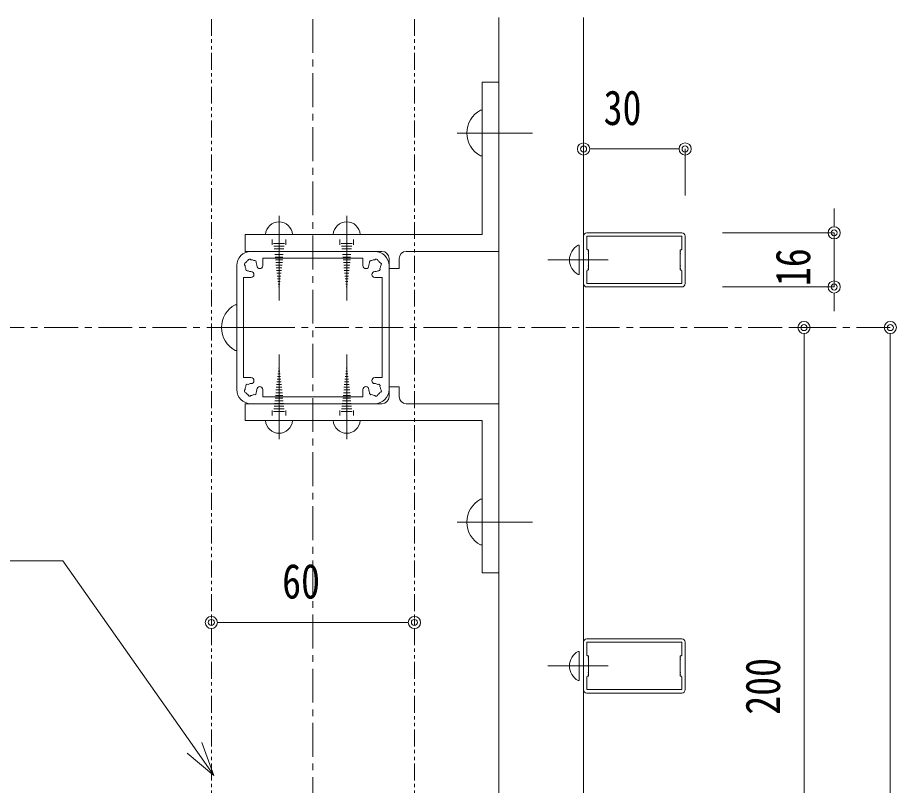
# Model space of a CAD drawing. Units: millimetres, scale not verified. Extents: x -1682 to 1682, y -1188 to 1188.
# Drawn here: x 554.7 to 814.4, y 501 to 728 of the extents above; entities that cross this region are included whole.
import ezdxf
from ezdxf.enums import TextEntityAlignment as Align

# ---------------------------------------------------------------- set-up
doc = ezdxf.new("R2010")
doc.units = ezdxf.units.MM
doc.header["$LTSCALE"] = 8
doc.linetypes.add('USER1', pattern=[2, 1.25, -0.25, 0.25, -0.25])
doc.linetypes.add('USER2', pattern=[1.25, 0.625, -0.125, 0.125, -0.125, 0.125, -0.125])
for name, color, linetype, lineweight in [('0-0_0', 7, 'Continuous', 18), ('0-6_2躯体線', 4, 'Continuous', 18), ('0-7_3中心線', 2, 'USER1', 18), ('0-8_41_U+FF71_U+FF99_U+FF90', 6, 'Continuous', 18), ('0-9_1手摺寸法', 3, 'Continuous', 18), ('0-A_42_U+FF71_U+FF99_U+FF90部品', 6, 'Continuous', 18), ('0-C_4アルミ', 6, 'Continuous', 18)]:
    doc.layers.add(name, color=color, linetype=linetype, lineweight=lineweight)
doc.styles.add('ＭＳ ゴシック', font='')
doc.styles.get('ＭＳ ゴシック').set_extended_font_data('MS Gothic')

msp = doc.modelspace()

# ---------------------------------------------------------------- linework, layer by layer
at = {"layer": '0-0_0'}
for p, q in [((723.76, 689.125), (725.56, 689.125)), ((750.16, 689.125), (748.36, 689.125)), ((796.007, 666.145), (796.007, 667.945)), ((796.007, 646.545), (796.007, 644.745)), ((787.1, 634.545), (787.1, 632.745)), ((812.605, 634.545), (812.605, 632.745)), ((613.76, 549.197), (615.56, 549.197)), ((670.16, 549.197), (668.36, 549.197)), ((612.718, 503.981), (606.963, 512.159))]:
    msp.add_line(p, q, dxfattribs=at)
for points in [[(606.963, 512.159), (568.094, 567.393), (435.989, 567.393)], [(609.154, 513.701), (612.718, 503.981), (604.772, 510.617)]]:
    msp.add_lwpolyline(points, dxfattribs=at)
for centre, radius in [((721.96, 689.125), 1.8), ((751.96, 689.125), 1.8), ((721.96, 689.125), 0.9), ((751.96, 689.125), 0.9), ((796.007, 664.345), 1.8), ((796.007, 664.345), 0.9), ((796.007, 648.345), 1.8), ((796.007, 648.345), 0.9), ((787.1, 636.345), 1.8), ((787.1, 636.345), 0.9), ((812.605, 636.345), 1.8), ((812.605, 636.345), 0.9), ((611.96, 549.197), 1.8), ((671.96, 549.197), 1.8), ((611.96, 549.197), 0.9), ((671.96, 549.197), 0.9)]:
    msp.add_circle(centre, radius, dxfattribs=at)
at = {"layer": '0-6_2躯体線'}
for p, q in [((691.46, 700.595), (691.96, 700.595)), ((691.96, 700.595), (691.96, 687.095)), ((706.901, 693.845), (684.644, 693.845)), ((691.46, 687.095), (691.96, 687.095)), ((629.96, 660.845), (629.96, 662.345)), ((631.96, 663.845), (631.96, 644.301)), ((633.96, 660.845), (633.96, 662.345)), ((649.96, 660.845), (649.96, 662.345)), ((651.96, 663.845), (651.96, 644.301)), ((653.96, 660.845), (653.96, 662.345)), ((630.342, 661.183), (633.578, 661.183)), ((630.432, 660.383), (633.488, 660.383)), ((650.342, 661.183), (653.578, 661.183)), ((650.432, 660.383), (653.488, 660.383)), ((720.34, 660.665), (720.66, 660.665)), ((720.66, 660.665), (720.66, 652.025)), ((630.522, 659.583), (633.399, 659.583)), ((630.612, 658.783), (633.309, 658.783)), ((630.702, 657.983), (633.219, 657.983)), ((630.792, 657.183), (633.129, 657.183)), ((650.522, 659.583), (653.399, 659.583)), ((650.612, 658.783), (653.309, 658.783)), ((650.702, 657.983), (653.219, 657.983)), ((650.792, 657.183), (653.129, 657.183)), ((630.882, 656.383), (633.039, 656.383)), ((630.972, 655.583), (632.949, 655.583)), ((631.061, 654.783), (632.859, 654.783)), ((650.882, 656.383), (653.039, 656.383)), ((650.972, 655.583), (652.949, 655.583)), ((651.061, 654.783), (652.859, 654.783)), ((711.408, 656.345), (729.213, 656.345)), ((631.151, 653.983), (632.769, 653.983)), ((631.241, 653.183), (632.679, 653.183)), ((631.331, 652.383), (632.59, 652.383)), ((651.151, 653.983), (652.769, 653.983)), ((651.241, 653.183), (652.679, 653.183)), ((651.331, 652.383), (652.59, 652.383)), ((720.34, 652.025), (720.66, 652.025)), ((631.421, 651.583), (632.5, 651.583)), ((631.511, 650.783), (632.41, 650.783)), ((631.601, 649.983), (632.32, 649.983)), ((651.421, 651.583), (652.5, 651.583)), ((651.511, 650.783), (652.41, 650.783)), ((651.601, 649.983), (652.32, 649.983)), ((631.691, 649.183), (632.23, 649.183)), ((631.781, 648.383), (632.14, 648.383)), ((631.87, 647.583), (632.05, 647.583)), ((651.691, 649.183), (652.23, 649.183)), ((651.781, 648.383), (652.14, 648.383)), ((651.87, 647.583), (652.05, 647.583)), ((618.96, 643.095), (619.46, 643.095)), ((619.46, 643.095), (619.46, 629.595)), ((634.401, 636.345), (612.144, 636.345)), ((618.96, 629.595), (619.46, 629.595)), ((631.96, 608.845), (631.96, 628.39)), ((651.96, 608.845), (651.96, 628.39)), ((631.691, 623.508), (632.23, 623.508)), ((631.781, 624.308), (632.14, 624.308)), ((631.87, 625.108), (632.05, 625.108)), ((651.691, 623.508), (652.23, 623.508)), ((651.781, 624.308), (652.14, 624.308)), ((651.87, 625.108), (652.05, 625.108)), ((631.421, 621.108), (632.5, 621.108)), ((631.511, 621.908), (632.41, 621.908)), ((631.601, 622.708), (632.32, 622.708)), ((651.421, 621.108), (652.5, 621.108)), ((651.511, 621.908), (652.41, 621.908)), ((651.601, 622.708), (652.32, 622.708)), ((631.151, 618.708), (632.769, 618.708)), ((631.241, 619.508), (632.679, 619.508)), ((631.331, 620.308), (632.59, 620.308)), ((651.151, 618.708), (652.769, 618.708)), ((651.241, 619.508), (652.679, 619.508)), ((651.331, 620.308), (652.59, 620.308)), ((630.792, 615.508), (633.129, 615.508)), ((630.882, 616.308), (633.039, 616.308)), ((630.972, 617.108), (632.949, 617.108)), ((631.061, 617.908), (632.859, 617.908)), ((650.792, 615.508), (653.129, 615.508)), ((650.882, 616.308), (653.039, 616.308)), ((650.972, 617.108), (652.949, 617.108)), ((651.061, 617.908), (652.859, 617.908)), ((630.522, 613.108), (633.399, 613.108)), ((630.612, 613.908), (633.309, 613.908)), ((630.702, 614.708), (633.219, 614.708)), ((650.522, 613.108), (653.399, 613.108)), ((650.612, 613.908), (653.309, 613.908)), ((650.702, 614.708), (653.219, 614.708)), ((629.96, 611.845), (629.96, 610.345)), ((630.342, 611.508), (633.578, 611.508)), ((630.432, 612.308), (633.488, 612.308)), ((633.96, 611.845), (633.96, 610.345)), ((649.96, 611.845), (649.96, 610.345)), ((650.342, 611.508), (653.578, 611.508)), ((650.432, 612.308), (653.488, 612.308)), ((653.96, 611.845), (653.96, 610.345)), ((691.46, 585.595), (691.96, 585.595)), ((691.96, 572.095), (691.96, 585.595)), ((706.901, 578.845), (684.644, 578.845)), ((691.46, 572.095), (691.96, 572.095)), ((720.34, 540.665), (720.66, 540.665)), ((720.66, 540.665), (720.66, 532.025)), ((711.408, 536.345), (729.213, 536.345)), ((720.34, 532.025), (720.66, 532.025))]:
    msp.add_line(p, q, dxfattribs=at)
for centre, radius, start, end in [((695.156, 693.845), 7.695, 118.69866, 241.30134), ((631.96, 663.577), 4.009, 3.8385, 176.1615), ((651.96, 663.577), 4.009, 3.8385, 176.1615), ((722.705, 656.345), 4.925, 118.69866, 241.30134), ((622.656, 636.345), 7.695, 118.69866, 241.30134), ((631.96, 609.114), 4.009, 183.8385, 356.1615), ((651.96, 609.114), 4.009, 183.8385, 356.1615), ((695.156, 578.845), 7.695, 118.69866, 241.30134), ((722.705, 536.345), 4.925, 118.69866, 241.30134)]:
    msp.add_arc(centre, radius, start, end, dxfattribs=at)
at = {"layer": '0-7_3中心線', "linetype": 'USER2'}
for p, q in [((611.96, 727.527), (611.96, 480.488)), ((671.96, 727.527), (671.96, 420.488))]:
    msp.add_line(p, q, dxfattribs=at)
at = {"layer": '0-7_3中心線'}
for p, q in [((641.96, 727.527), (641.96, 268.882)), ((812.605, 636.345), (532.244, 636.345))]:
    msp.add_line(p, q, dxfattribs=at)
at = {"layer": '0-8_41_U+FF71_U+FF99_U+FF90'}
for p, q in [((721.96, 663.345), (721.96, 649.345)), ((750.96, 664.345), (722.96, 664.345)), ((750.96, 663.345), (722.96, 663.345)), ((722.96, 663.345), (722.96, 659.545)), ((750.96, 663.345), (750.96, 659.545)), ((751.96, 663.345), (751.96, 649.345)), ((621.96, 658.845), (662.37, 658.845)), ((723.16, 659.345), (723.26, 659.345)), ((723.434, 659.045), (723.376, 658.945)), ((723.376, 658.745), (723.434, 658.645)), ((723.376, 658.345), (723.434, 658.445)), ((723.46, 657.999), (723.376, 658.145)), ((723.46, 654.692), (723.46, 657.999)), ((750.46, 657.999), (750.545, 658.145)), ((750.46, 654.692), (750.46, 657.999)), ((750.487, 659.045), (750.545, 658.945)), ((750.545, 658.745), (750.487, 658.645)), ((750.545, 658.345), (750.487, 658.445)), ((750.76, 659.345), (750.66, 659.345)), ((723.46, 654.692), (723.376, 654.545)), ((723.46, 654.692), (723.46, 656.345)), ((750.46, 654.692), (750.46, 656.345)), ((750.46, 654.692), (750.545, 654.545)), ((722.96, 649.345), (722.96, 653.145)), ((723.16, 653.345), (723.26, 653.345)), ((723.376, 654.345), (723.434, 654.245)), ((723.376, 653.945), (723.434, 654.045)), ((723.434, 653.645), (723.376, 653.745)), ((750.545, 654.345), (750.487, 654.245)), ((750.545, 653.945), (750.487, 654.045)), ((750.487, 653.645), (750.545, 653.745)), ((750.76, 653.345), (750.66, 653.345)), ((750.96, 649.345), (750.96, 653.145)), ((750.96, 649.345), (722.96, 649.345)), ((750.96, 648.345), (722.96, 648.345)), ((621.96, 613.845), (662.37, 613.845)), ((721.96, 543.345), (721.96, 529.345)), ((750.96, 544.345), (722.96, 544.345)), ((750.96, 543.345), (722.96, 543.345)), ((722.96, 543.345), (722.96, 539.545)), ((750.96, 543.345), (750.96, 539.545)), ((751.96, 543.345), (751.96, 529.345)), ((723.16, 539.345), (723.26, 539.345)), ((723.434, 539.045), (723.376, 538.945)), ((723.376, 538.745), (723.434, 538.645)), ((723.376, 538.345), (723.434, 538.445)), ((723.46, 537.999), (723.376, 538.145)), ((723.46, 534.692), (723.46, 537.999)), ((750.46, 537.999), (750.545, 538.145)), ((750.46, 534.692), (750.46, 537.999)), ((750.487, 539.045), (750.545, 538.945)), ((750.545, 538.745), (750.487, 538.645)), ((750.545, 538.345), (750.487, 538.445)), ((750.76, 539.345), (750.66, 539.345)), ((723.46, 534.692), (723.46, 536.345)), ((750.46, 534.692), (750.46, 536.345)), ((722.96, 529.345), (722.96, 533.145)), ((723.16, 533.345), (723.26, 533.345)), ((723.46, 534.692), (723.376, 534.545)), ((723.376, 534.345), (723.434, 534.245)), ((723.376, 533.945), (723.434, 534.045)), ((723.434, 533.645), (723.376, 533.745)), ((750.46, 534.692), (750.545, 534.545)), ((750.545, 534.345), (750.487, 534.245)), ((750.545, 533.945), (750.487, 534.045)), ((750.487, 533.645), (750.545, 533.745)), ((750.76, 533.345), (750.66, 533.345)), ((750.96, 529.345), (750.96, 533.145)), ((750.96, 529.345), (722.96, 529.345)), ((750.96, 528.345), (722.96, 528.345))]:
    msp.add_line(p, q, dxfattribs=at)
for points in [[(669.551, 658.845), (696.96, 658.845), (696.96, 708.845)], [(664.46, 656.755), (664.46, 653.845), (667.46, 653.845), (667.46, 656.755)], [(664.46, 615.936), (664.46, 618.845), (667.46, 618.845), (667.46, 615.936)], [(669.551, 613.845), (696.96, 613.845), (696.96, 563.845)]]:
    msp.add_lwpolyline(points, dxfattribs=at)
for centre, radius, start, end in [((722.96, 663.345), 1, 90, 180), ((750.96, 663.345), 1, 360, 90), ((662.37, 656.755), 2.091, 0, 90), ((669.551, 656.755), 2.091, 90, 180), ((723.16, 659.545), 0.2, 180, 270), ((723.26, 659.145), 0.2, 330, 90), ((723.549, 658.845), 0.2, 150, 210), ((723.549, 658.245), 0.2, 150, 210), ((723.26, 658.545), 0.2, 330, 30), ((750.66, 659.145), 0.2, 90, 210), ((750.66, 658.545), 0.2, 150, 210), ((750.372, 658.845), 0.2, 330, 30), ((750.372, 658.245), 0.2, 330, 30), ((750.76, 659.545), 0.2, 270, 360), ((723.549, 654.445), 0.2, 150, 210), ((750.372, 654.445), 0.2, 330, 30), ((723.16, 653.145), 0.2, 90, 180), ((723.26, 653.545), 0.2, 270, 30), ((723.549, 653.845), 0.2, 150, 210), ((723.26, 654.145), 0.2, 330, 30), ((750.66, 654.145), 0.2, 150, 210), ((750.66, 653.545), 0.2, 150, 270), ((750.372, 653.845), 0.2, 330, 30), ((750.76, 653.145), 0.2, 0, 90), ((722.96, 649.345), 1, 180, 270), ((750.96, 649.345), 1, 270, 360), ((662.37, 615.936), 2.091, 270, 0), ((669.551, 615.936), 2.091, 180, 270), ((722.96, 543.345), 1, 90, 180), ((750.96, 543.345), 1, 360, 90), ((723.16, 539.545), 0.2, 180, 270), ((723.26, 539.145), 0.2, 330, 90), ((723.549, 538.845), 0.2, 150, 210), ((723.549, 538.245), 0.2, 150, 210), ((723.26, 538.545), 0.2, 330, 30), ((750.66, 539.145), 0.2, 90, 210), ((750.66, 538.545), 0.2, 150, 210), ((750.372, 538.845), 0.2, 330, 30), ((750.372, 538.245), 0.2, 330, 30), ((750.76, 539.545), 0.2, 270, 360), ((723.16, 533.145), 0.2, 90, 180), ((723.26, 533.545), 0.2, 270, 30), ((723.549, 534.445), 0.2, 150, 210), ((723.549, 533.845), 0.2, 150, 210), ((723.26, 534.145), 0.2, 330, 30), ((750.66, 534.145), 0.2, 150, 210), ((750.66, 533.545), 0.2, 150, 270), ((750.372, 534.445), 0.2, 330, 30), ((750.372, 533.845), 0.2, 330, 30), ((750.76, 533.145), 0.2, 0, 90), ((722.96, 529.345), 1, 180, 270), ((750.96, 529.345), 1, 270, 360)]:
    msp.add_arc(centre, radius, start, end, dxfattribs=at)
at = {"layer": '0-9_1手摺寸法'}
for p, q in [((696.96, 381.345), (696.96, 727.955)), ((721.96, 356.345), (721.96, 727.955)), ((721.96, 674.845), (721.96, 689.125)), ((748.36, 689.125), (725.56, 689.125)), ((751.96, 675.345), (751.96, 689.125)), ((796.007, 667.945), (796.007, 671.545)), ((762.96, 664.345), (796.007, 664.345)), ((796.007, 664.345), (796.007, 648.345)), ((762.96, 648.345), (796.007, 648.345)), ((796.007, 644.745), (796.007, 641.145)), ((784.083, 636.345), (787.1, 636.345)), ((808.083, 636.345), (812.605, 636.345)), ((787.1, 632.745), (787.1, 439.945)), ((812.605, 632.745), (812.605, 359.945)), ((611.96, 550.412), (611.96, 549.197)), ((615.56, 549.197), (668.36, 549.197)), ((671.96, 550.412), (671.96, 549.197))]:
    msp.add_line(p, q, dxfattribs=at)
at = {"layer": '0-A_42_U+FF71_U+FF99_U+FF90部品'}
for p, q in [((623.66, 658.845), (660.26, 658.845)), ((623.66, 658.845), (660.26, 658.845)), ((619.46, 654.645), (619.46, 618.045)), ((619.46, 618.045), (619.46, 654.645)), ((627.16, 654.645), (627.16, 656.845)), ((627.16, 656.845), (656.76, 656.845)), ((627.16, 656.845), (656.76, 656.845)), ((627.16, 654.645), (627.16, 656.845)), ((656.76, 654.645), (656.76, 656.845)), ((656.76, 654.645), (656.76, 656.845)), ((664.46, 654.645), (664.46, 618.045)), ((664.46, 618.045), (664.46, 654.645)), ((621.46, 651.145), (621.46, 621.545)), ((621.46, 651.145), (623.66, 651.145)), ((621.46, 621.545), (621.46, 651.145)), ((621.46, 651.145), (623.66, 651.145)), ((662.46, 651.145), (660.26, 651.145)), ((662.46, 651.145), (660.26, 651.145)), ((662.46, 651.145), (662.46, 621.545)), ((662.46, 621.545), (662.46, 651.145)), ((621.46, 621.545), (623.66, 621.545)), ((621.46, 621.545), (623.66, 621.545)), ((662.46, 621.545), (660.26, 621.545)), ((662.46, 621.545), (660.26, 621.545)), ((627.16, 618.045), (627.16, 615.845)), ((627.16, 618.045), (627.16, 615.845)), ((627.16, 615.845), (656.76, 615.845)), ((627.16, 615.845), (656.76, 615.845)), ((656.76, 618.045), (656.76, 615.845)), ((656.76, 618.045), (656.76, 615.845)), ((623.66, 613.845), (660.26, 613.845)), ((623.66, 613.845), (660.26, 613.845))]:
    msp.add_line(p, q, dxfattribs=at)
for centre, radius, start, end in [((623.66, 654.645), 4.2, 90, 180), ((623.66, 654.645), 4.2, 90, 180), ((660.26, 654.645), 4.2, 360, 90), ((660.26, 654.645), 4.2, 0, 90), ((622.211, 655.034), 0.5, 165, 232.97569), ((622.211, 655.034), 0.5, 165, 232.97569), ((622.211, 655.034), 0.5, 97.02431, 165), ((622.211, 655.034), 0.5, 97.02431, 165), ((623.66, 654.645), 1.75, 180.35889, 195), ((623.66, 654.645), 1.75, 180.35889, 195), ((623.66, 654.645), 1.75, 135, 149.64111), ((623.66, 654.645), 1.75, 135, 149.64111), ((623.66, 654.645), 1.75, 120.35889, 135), ((623.66, 654.645), 1.75, 120.35889, 135), ((623.272, 656.094), 0.5, 105, 172.97569), ((623.272, 656.094), 0.5, 105, 172.97569), ((623.272, 656.094), 0.5, 37.02431, 105), ((623.272, 656.094), 0.5, 37.02431, 105), ((623.66, 654.645), 1.75, 75, 89.64111), ((623.66, 654.645), 1.75, 75, 89.64111), ((623.66, 654.645), 1.75, 60.35889, 75), ((623.66, 654.645), 1.75, 60.35889, 75), ((624.721, 655.706), 0.5, 45, 112.97569), ((624.721, 655.706), 0.5, 45, 112.97569), ((624.721, 655.706), 0.5, 337.02431, 45), ((624.721, 655.706), 0.5, 337.02431, 45), ((623.66, 654.645), 1.75, 15, 29.64111), ((623.66, 654.645), 1.75, 15, 29.64111), ((623.66, 654.645), 1.75, 0, 15), ((623.66, 654.645), 1.75, 0, 15), ((626.285, 654.645), 0.875, 180, 0), ((626.285, 654.645), 0.875, 180, 0), ((657.635, 654.645), 0.875, 180, 360), ((657.635, 654.645), 0.875, 180, 0), ((660.26, 654.645), 1.75, 165, 180), ((660.26, 654.645), 1.75, 165, 180), ((660.26, 654.645), 1.75, 150.35889, 165), ((660.26, 654.645), 1.75, 150.35889, 165), ((659.2, 655.706), 0.5, 135, 202.97569), ((659.2, 655.706), 0.5, 135, 202.97569), ((659.2, 655.706), 0.5, 67.02431, 135), ((659.2, 655.706), 0.5, 67.02431, 135), ((660.26, 654.645), 1.75, 105, 119.64111), ((660.26, 654.645), 1.75, 105, 119.64111), ((660.26, 654.645), 1.75, 90.35889, 105), ((660.26, 654.645), 1.75, 90.35889, 105), ((660.649, 656.094), 0.5, 75, 142.97569), ((660.649, 656.094), 0.5, 75, 142.97569), ((660.649, 656.094), 0.5, 7.02431, 75), ((660.649, 656.094), 0.5, 7.02431, 75), ((660.26, 654.645), 1.75, 45, 59.64111), ((660.26, 654.645), 1.75, 45, 59.64111), ((660.26, 654.645), 1.75, 30.35889, 45), ((660.26, 654.645), 1.75, 30.35889, 45), ((661.709, 655.034), 0.5, 15, 82.97569), ((661.709, 655.034), 0.5, 15, 82.97569), ((660.26, 654.645), 1.75, 345, 359.64111), ((660.26, 654.645), 1.75, 345, 359.64111), ((661.709, 655.034), 0.5, 307.02431, 15), ((661.709, 655.034), 0.5, 307.02431, 15), ((623.66, 654.645), 1.75, 195, 209.64111), ((623.66, 654.645), 1.75, 195, 209.64111), ((622.6, 653.585), 0.5, 157.02431, 225), ((622.6, 653.585), 0.5, 157.02431, 225), ((622.6, 653.585), 0.5, 225, 292.97569), ((622.6, 653.585), 0.5, 225, 292.97569), ((623.66, 654.645), 1.75, 240.35889, 255), ((623.66, 654.645), 1.75, 240.35889, 255), ((623.66, 654.645), 1.75, 255, 269.64111), ((623.66, 654.645), 1.75, 255, 269.64111), ((623.66, 652.02), 0.875, 270, 90), ((623.66, 652.02), 0.875, 270, 90), ((660.26, 652.02), 0.875, 90, 270), ((660.26, 652.02), 0.875, 90, 270), ((660.26, 654.645), 1.75, 270.35889, 285), ((660.26, 654.645), 1.75, 270.35889, 285), ((660.26, 654.645), 1.75, 285, 299.64111), ((660.26, 654.645), 1.75, 285, 299.64111), ((661.321, 653.585), 0.5, 247.02431, 315), ((661.321, 653.585), 0.5, 247.02431, 315), ((661.321, 653.585), 0.5, 315, 22.97569), ((661.321, 653.585), 0.5, 315, 22.97569), ((660.26, 654.645), 1.75, 330.35889, 345), ((660.26, 654.645), 1.75, 330.35889, 345), ((623.66, 620.67), 0.875, 270, 90), ((623.66, 620.67), 0.875, 270, 90), ((660.26, 620.67), 0.875, 90, 270), ((660.26, 620.67), 0.875, 90, 270), ((623.66, 618.045), 1.75, 165, 179.64111), ((623.66, 618.045), 1.75, 165, 179.64111), ((623.66, 618.045), 1.75, 150.35889, 165), ((623.66, 618.045), 1.75, 150.35889, 165), ((622.6, 619.106), 0.5, 135, 202.97569), ((622.6, 619.106), 0.5, 135, 202.97569), ((622.6, 619.106), 0.5, 67.02431, 135), ((622.6, 619.106), 0.5, 67.02431, 135), ((623.66, 618.045), 1.75, 105, 119.64111), ((623.66, 618.045), 1.75, 105, 119.64111), ((623.66, 618.045), 1.75, 90.35889, 105), ((623.66, 618.045), 1.75, 90.35889, 105), ((626.285, 618.045), 0.875, 0, 180), ((626.285, 618.045), 0.875, 0, 180), ((657.635, 618.045), 0.875, 360, 180), ((657.635, 618.045), 0.875, 0, 180), ((660.26, 618.045), 1.75, 75, 89.64111), ((660.26, 618.045), 1.75, 75, 89.64111), ((660.26, 618.045), 1.75, 60.35889, 75), ((660.26, 618.045), 1.75, 60.35889, 75), ((661.321, 619.106), 0.5, 45, 112.97569), ((661.321, 619.106), 0.5, 45, 112.97569), ((661.321, 619.106), 0.5, 337.02431, 45), ((661.321, 619.106), 0.5, 337.02431, 45), ((660.26, 618.045), 1.75, 15, 29.64111), ((660.26, 618.045), 1.75, 15, 29.64111), ((660.26, 618.045), 1.75, 0.35889, 15), ((660.26, 618.045), 1.75, 0.35889, 15), ((623.66, 618.045), 4.2, 180, 270), ((623.66, 618.045), 4.2, 180, 270), ((622.211, 617.657), 0.5, 127.02431, 195), ((622.211, 617.657), 0.5, 127.02431, 195), ((622.211, 617.657), 0.5, 195, 262.97569), ((622.211, 617.657), 0.5, 195, 262.97569), ((623.66, 618.045), 1.75, 210.35889, 225), ((623.66, 618.045), 1.75, 210.35889, 225), ((623.66, 618.045), 1.75, 225, 239.64111), ((623.66, 618.045), 1.75, 225, 239.64111), ((623.272, 616.596), 0.5, 187.02431, 255), ((623.272, 616.596), 0.5, 187.02431, 255), ((623.272, 616.596), 0.5, 255, 322.97569), ((623.272, 616.596), 0.5, 255, 322.97569), ((623.66, 618.045), 1.75, 270.35889, 285), ((623.66, 618.045), 1.75, 270.35889, 285), ((623.66, 618.045), 1.75, 285, 299.64111), ((623.66, 618.045), 1.75, 285, 299.64111), ((624.721, 616.985), 0.5, 247.02431, 315), ((624.721, 616.985), 0.5, 247.02431, 315), ((624.721, 616.985), 0.5, 315, 22.97569), ((624.721, 616.985), 0.5, 315, 22.97569), ((623.66, 618.045), 1.75, 330.35889, 345), ((623.66, 618.045), 1.75, 330.35889, 345), ((623.66, 618.045), 1.75, 345, 0), ((623.66, 618.045), 1.75, 345, 0), ((660.26, 618.045), 1.75, 180, 195), ((660.26, 618.045), 1.75, 180, 195), ((660.26, 618.045), 1.75, 195, 209.64111), ((660.26, 618.045), 1.75, 195, 209.64111), ((659.2, 616.985), 0.5, 157.02431, 225), ((659.2, 616.985), 0.5, 157.02431, 225), ((659.2, 616.985), 0.5, 225, 292.97569), ((659.2, 616.985), 0.5, 225, 292.97569), ((660.26, 618.045), 1.75, 240.35889, 255), ((660.26, 618.045), 1.75, 240.35889, 255), ((660.26, 618.045), 1.75, 255, 269.64111), ((660.26, 618.045), 1.75, 255, 269.64111), ((660.649, 616.596), 0.5, 217.02431, 285), ((660.649, 616.596), 0.5, 217.02431, 285), ((660.26, 618.045), 4.2, 270, 360), ((660.26, 618.045), 4.2, 270, 0), ((660.649, 616.596), 0.5, 285, 352.97569), ((660.649, 616.596), 0.5, 285, 352.97569), ((660.26, 618.045), 1.75, 300.35889, 315), ((660.26, 618.045), 1.75, 300.35889, 315), ((660.26, 618.045), 1.75, 315, 329.64111), ((660.26, 618.045), 1.75, 315, 329.64111), ((661.709, 617.657), 0.5, 277.02431, 345), ((661.709, 617.657), 0.5, 277.02431, 345), ((661.709, 617.657), 0.5, 345, 52.97569), ((661.709, 617.657), 0.5, 345, 52.97569)]:
    msp.add_arc(centre, radius, start, end, dxfattribs=at)
at = {"layer": '0-C_4アルミ'}
for p, q in [((691.96, 708.845), (696.96, 708.845)), ((691.96, 663.845), (691.96, 708.845)), ((631.96, 669.345), (631.96, 654.345)), ((651.96, 669.345), (651.96, 654.345)), ((621.96, 663.845), (621.96, 658.845)), ((621.96, 663.845), (691.96, 663.845)), ((631.96, 603.345), (631.96, 618.345)), ((651.96, 603.345), (651.96, 618.345)), ((621.96, 608.845), (621.96, 613.845)), ((621.96, 608.845), (691.96, 608.845)), ((691.96, 608.845), (691.96, 563.845)), ((691.96, 563.845), (696.96, 563.845))]:
    msp.add_line(p, q, dxfattribs=at)

# ---------------------------------------------------------------- texts
at = {"layer": '0-9_1手摺寸法', "color": 7, "style": 'ＭＳ ゴシック', "width": 0.8}
for s, p in [('30', (727.894, 693.125)), ('60', (632.894, 553.197))]:
    msp.add_text(s, height=10.26, dxfattribs=at).set_placement(p, align=Align.BOTTOM_LEFT)
for s, p in [('16', (792.007, 648.612)), ('200', (783.1, 521.945))]:
    msp.add_text(s, height=10.26, rotation=90, dxfattribs=at).set_placement(p, align=Align.BOTTOM_LEFT)

doc.saveas('drawing.dxf')
